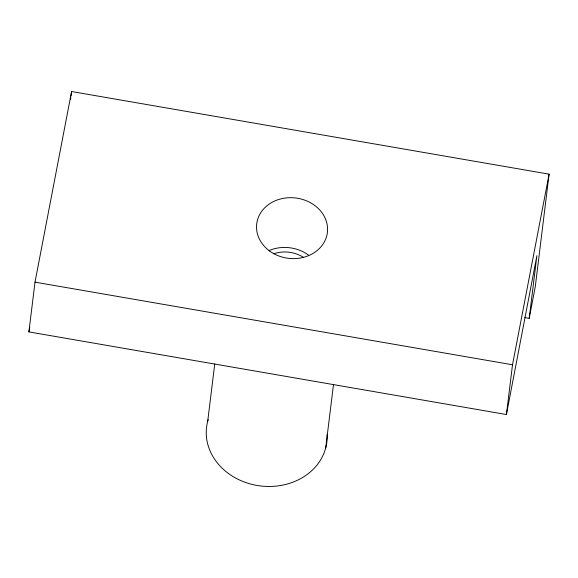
<?xml version="1.0" encoding="UTF-8"?>
<svg xmlns="http://www.w3.org/2000/svg" width="578" height="578" viewBox="0 0 578 578"><rect width="100%" height="100%" fill="white"/><g stroke="black" fill="none" stroke-linecap="round" stroke-linejoin="round"><path stroke-width="0.87" d="M529.195 318.355L536.897 255.678L506.407 414.527L28.9 331.902L35.005 282.151L71.593 91.526L549.1 174.159L535.293 286.587L529.195 318.355L524.752 317.589M70.61 99.561L70.827 97.776M71.043 95.991L71.593 91.526M207.712 421.225L214.749 363.916M325.696 447.979L333.506 384.406M506.407 414.527L512.513 364.776L549.1 174.159M28.9 331.902L29.745 327.488M35.005 282.151L512.513 364.776M327.141 434.548A60.603 51.731 7 0 1 260.201 485.917A60.603 51.731 7 0 1 208.181 419.606M273.632 253.829A30.302 25.866 7 0 1 303.703 257.513M269.146 250.52A35.605 30.388 7 0 1 308.442 255.079M269.558 250.982A35.605 30.388 7 0 0 327.119 234.22A35.605 30.388 7 0 0 279.485 199.258A35.605 30.388 7 0 0 269.558 250.982"/></g></svg>
